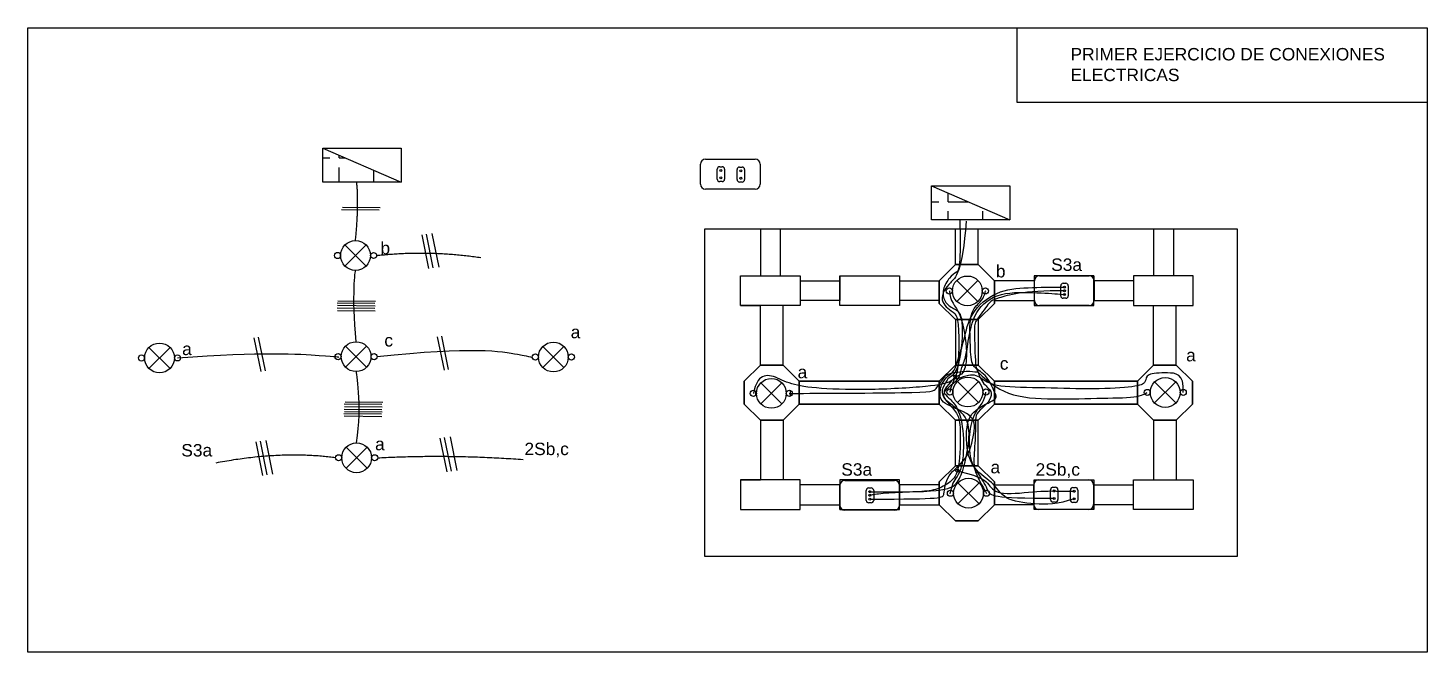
# Model space of a CAD drawing. Header units: millimetres. Extents: x 2610 to 2898, y 1405 to 1724.
# Drawn here: x 2612.7 to 2894.1, y 1597.9 to 1723.5 of the extents above; entities that cross this region are included whole.
import ezdxf

# ---------------------------------------------------------------- set-up
doc = ezdxf.new("R2010")
doc.units = ezdxf.units.MM
for name, color, linetype in [('comun', 82, 'Continuous'), ('linea 1', 50, 'Continuous'), ('linea2', 10, 'Continuous')]:
    doc.layers.add(name, color=color, linetype=linetype)
doc.styles.get("Standard").update_dxf_attribs({"font": 'arial.ttf'})
pattern_1 = [(45, (451.2335, -298.674), (-4.490128, 4.490128), []), (45, (455.7236, -298.674), (-4.490128, 4.490128), [7.9375, -1.5875, 0, -1.5875])]
pattern_2 = [(0, (0, 0), (0, 6.985), [5.08, -1.905]), (90, (0, 0), (-6.985, 4e-16), [5.08, -1.905])]

# ---------------------------------------------------------------- blocks, each defined once
blk = doc.blocks.new('*U2')
for p, q in [((1, 3), (11, 3)), ((0, -2), (0, 2)), ((3.35, -1), (3.35, 1)), ((3.85, 1.5), (4.35, 1.5)), ((4.85, 1), (4.85, -1)), ((7.35, -1.08), (7.35, 0.92)), ((7.85, 1.42), (8.35, 1.42)), ((8.85, 0.92), (8.85, -1.08)), ((12, 2), (12, -2)), ((4.35, -1.5), (3.85, -1.5)), ((8.35, -1.58), (7.85, -1.58)), ((11, -3), (1, -3))]:
    blk.add_line(p, q)
for centre in [(4.09, 0.74), (8.1, 0.67), (4.09, -0.76), (4.1, -0.75), (8.1, -0.83)]:
    blk.add_circle(centre, 0.2)
for centre, radius, start, end in [((1, 2), 1, 90, 180), ((11, 2), 1, 0, 90), ((3.85, 1), 0.5, 90, 180), ((4.35, 1), 0.5, 0, 90), ((7.85, 0.92), 0.5, 90, 180), ((8.35, 0.92), 0.5, 0, 90), ((1, -2), 1, 180, 270), ((3.85, -1), 0.5, 180, 270), ((4.35, -1), 0.5, 270, 0), ((7.85, -1.08), 0.5, 180, 270), ((8.35, -1.08), 0.5, 270, 0), ((11, -2), 1, 270, 0)]:
    blk.add_arc(centre, radius, start, end)
blk = doc.blocks.new('*U3')
for p, q in [((1, 3), (11, 3)), ((0, -2), (0, 2)), ((5.3, -1.03), (5.3, 0.97)), ((5.8, 1.47), (6.3, 1.47)), ((6.8, 0.97), (6.8, -1.03)), ((12, 2), (12, -2)), ((6.3, -1.53), (5.8, -1.53)), ((11, -3), (1, -3))]:
    blk.add_line(p, q)
for centre in [(6.04, -0.01), (6.05, 0.72), (6.05, -0.78)]:
    blk.add_circle(centre, 0.2)
for centre, radius, start, end in [((1, 2), 1, 90, 180), ((11, 2), 1, 0, 90), ((5.8, 0.97), 0.5, 90, 180), ((6.3, 0.97), 0.5, 0, 90), ((1, -2), 1, 180, 270), ((5.8, -1.03), 0.5, 180, 270), ((6.3, -1.03), 0.5, 270, 0), ((11, -2), 1, 270, 0)]:
    blk.add_arc(centre, radius, start, end)
blk = doc.blocks.new('luminarias')
for p, q in [((2.12, -2.12), (-2.12, 2.12)), ((2.12, 2.12), (-2.12, -2.12))]:
    blk.add_line(p, q)
for centre, radius in [((0, 0), 3), ((-3.62, 0), 0.62), ((3.62, 0), 0.616)]:
    blk.add_circle(centre, radius)

msp = doc.modelspace()

# ---------------------------------------------------------------- hatches: boundary and pattern name
h = msp.add_hatch()
h.set_pattern_fill('ANGLE', color=256)
h.set_pattern_definition(pattern_2)
h.paths.add_polyline_path([(2671.97, 1699.32), (2671.97, 1692.49), (2687.74, 1692.49)])
h = msp.add_hatch()
h.set_pattern_fill('ANSI36', color=256)
h.set_pattern_definition([(45, (452.0578, -297.084), (1.683798, 6.173926), [7.9375, -1.5875, 0, -1.5875])])
h.paths.add_polyline_path([(2686.31, 1694.25, 1), (2686.71, 1694.25, 1)])
h.paths.add_polyline_path([(2686.71, 1692.75, 1), (2686.31, 1692.75, 1)])
h = msp.add_hatch()
h.set_pattern_fill('ANSI35', color=256)
h.set_pattern_definition(pattern_1)
edge = h.paths.add_edge_path()
edge.add_arc((2685.14, 1684.22), 0.2, 0, 360)
edge = h.paths.add_edge_path()
edge.add_arc((2685.14, 1682.72), 0.2, 0, 360)
edge = h.paths.add_edge_path()
edge.add_arc((2688.14, 1684.22), 0.2, 0, 360)
edge = h.paths.add_edge_path()
edge.add_arc((2688.14, 1682.72), 0.2, 0, 360)
edge = h.paths.add_edge_path()
edge.add_arc((2700.4, 1684.08), 0.2, 0, 360)
edge = h.paths.add_edge_path()
edge.add_arc((2700.38, 1683.35), 0.2, 0, 360)
edge = h.paths.add_edge_path()
edge.add_arc((2700.4, 1682.58), 0.2, 0, 360)
edge = h.paths.add_edge_path()
edge.add_arc((2702.03, 1690.8), 0.2, 0, 360)
edge = h.paths.add_edge_path()
edge.add_arc((2702.03, 1692.3), 0.2, 0, 360)
h = msp.add_hatch()
h.set_pattern_fill('ANGLE', color=256)
h.set_pattern_definition([(0, (-3.225, 144.835), (0, 6.985), [5.08, -1.905]), (90, (-3.225, 144.835), (-6.985, 4e-16), [5.08, -1.905])])
h.paths.add_polyline_path([(2794.4, 1691.73), (2794.4, 1684.91), (2810.17, 1684.91)])
h = msp.add_hatch()
h.set_pattern_fill('ANSI35', color=256)
h.set_pattern_definition(pattern_1)
edge = h.paths.add_edge_path()
edge.add_arc((2698.02, 1690.87), 0.2, 0, 360)
at = {"layer": 'comun'}
h = msp.add_hatch(dxfattribs=at)
h.set_pattern_fill('ANGLE', color=256)
h.set_pattern_definition(pattern_2)
h.paths.add_polyline_path([(2781.83, 1630.17, 1), (2782.23, 1630.17, 1)])
h.paths.add_polyline_path([(2781.83, 1628.67, 1), (2782.23, 1628.67, 1)])
edge = h.paths.add_edge_path()
edge.add_spline(control_points=[(2820.97, 1669.89), (2821.3, 1669.86), (2821.3, 1669.86), (2821.17, 1669.86)], knot_values=[14.33295, 14.33295, 14.33295, 14.33295, 15, 15, 15, 15], degree=3, periodic=0)
edge.add_arc((2821.17, 1669.86), 0.2, 173.0176, 180)
edge.add_arc((2821.17, 1669.86), 0.2, 180, 360)
edge.add_arc((2821.17, 1669.86), 0.2, 0, 173.0176)
h.paths.add_polyline_path([(2820.97, 1671.36, 1), (2821.37, 1671.36, 1)])
at = {"layer": 'linea 1'}
h = msp.add_hatch(dxfattribs=at)
h.set_pattern_fill('ANGLE', color=256)
h.set_pattern_definition(pattern_2)
h.paths.add_polyline_path([(2782.21, 1629.45, 1), (2781.81, 1629.45, 1)])
edge = h.paths.add_edge_path()
edge.add_spline(control_points=[(2806.07, 1629.86), (2805.94, 1630), (2805.86, 1630.18), (2805.77, 1630.38), (2805.76, 1630.41)], knot_values=[0.82373, 0.82373, 0.82373, 0.82373, 1, 1.030452, 1.030452, 1.030452, 1.030452], degree=3, periodic=0)
edge.add_arc((2805.45, 1629.87), 0.616, 59.984, 119.6871)
edge.add_spline(control_points=[(2805.15, 1630.41), (2805.45, 1629.87), (2805.46, 1629.87), (2805.56, 1629.8)], knot_values=[9.104594, 9.104594, 9.104594, 9.104594, 10, 10, 10, 10], degree=3, periodic=0)
edge.add_arc((2805.45, 1629.87), 0.616, 119.6871, 180)
edge.add_arc((2805.45, 1629.87), 0.616, 180, 358.8799)
edge = h.paths.add_edge_path()
edge.add_spline(control_points=[(2819.27, 1630.31), (2819.14, 1630.32), (2819, 1630.32), (2818.87, 1630.32)], knot_values=[3.535192, 3.535192, 3.535192, 3.535192, 3.592073, 3.592073, 3.592073, 3.592073], degree=3, periodic=0)
edge.add_arc((2819.07, 1630.32), 0.2, 180.7233, 358.3487)
h.paths.add_polyline_path([(2818.87, 1630.32, 1), (2819.27, 1630.32, 1)])
h.paths.add_polyline_path([(2818.89, 1628.82, 1), (2819.29, 1628.82, 1)])
h.paths.add_polyline_path([(2823.29, 1628.75, 1), (2822.89, 1628.75, 1)])
h.paths.add_polyline_path([(2823.29, 1630.25, 1), (2822.89, 1630.25, 1)])
edge = h.paths.add_edge_path()
edge.add_spline(control_points=[(2799.51, 1634.12), (2799.57, 1634.3), (2799.62, 1634.49), (2799.67, 1634.7)], knot_values=[14.14401, 14.14401, 14.14401, 14.14401, 14.273932, 14.273932, 14.273932, 14.273932], degree=3, periodic=0)
edge.add_arc((2799.6, 1634.41), 0.3, 75.2433, 180)
edge.add_arc((2799.6, 1634.41), 0.3, 180, 252.8127)
edge = h.paths.add_edge_path()
edge.add_spline(control_points=[(2799.67, 1634.7), (2799.62, 1634.49), (2799.57, 1634.3), (2799.51, 1634.12)], knot_values=[14.14401, 14.14401, 14.14401, 14.14401, 14.273932, 14.273932, 14.273932, 14.273932], degree=3, periodic=0)
edge.add_spline(control_points=[(2799.6, 1634.41), (2799.89, 1634.33)], knot_values=[0.402835, 0.402835, 1, 1], degree=1, periodic=0)
edge.add_arc((2799.6, 1634.41), 0.3, 344.0986, 360)
edge.add_arc((2799.6, 1634.41), 0.3, 0, 75.2433)
edge = h.paths.add_edge_path()
edge.add_spline(control_points=[(2799.89, 1634.33), (2799.6, 1634.41)], knot_values=[0.402835, 0.402835, 1, 1], degree=1, periodic=0)
edge.add_spline(control_points=[(2799.67, 1634.7), (2799.62, 1634.49), (2799.57, 1634.3), (2799.51, 1634.12)], knot_values=[14.14401, 14.14401, 14.14401, 14.14401, 14.273932, 14.273932, 14.273932, 14.273932], degree=3, periodic=0)
edge.add_arc((2799.6, 1634.41), 0.3, 252.8127, 344.0986)
h.paths.add_polyline_path([(2804.72, 1650.24, 1), (2805.95, 1650.24, 1)])
edge = h.paths.add_edge_path()
edge.add_arc((2837.79, 1650.15), 0.62, 0, 180)
edge.add_arc((2837.79, 1650.15), 0.62, 180, 212.3924)
edge.add_spline(control_points=[(2837.27, 1649.82), (2837.63, 1650), (2837.79, 1650.15), (2837.79, 1650.15)], knot_values=[10.476114, 10.476114, 10.476114, 10.476114, 11, 11, 11, 11], degree=3, periodic=0)
edge.add_arc((2837.79, 1650.15), 0.62, 212.3924, 360)
h.paths.add_polyline_path([(2765.19, 1649.97, 1), (2766.42, 1649.97, 1)])
edge = h.paths.add_edge_path()
edge.add_arc((2805.23, 1670.59), 0.616, 180, 259.3063)
edge.add_spline(control_points=[(2805.11, 1669.99), (2805.16, 1670.15), (2805.23, 1670.59), (2805.23, 1670.59), (2805.3, 1670.63)], knot_values=[14.531559, 14.531559, 14.531559, 14.531559, 15, 16, 16, 16, 16], degree=3, periodic=0)
edge.add_arc((2805.23, 1670.59), 0.616, 259.3063, 360)
edge.add_arc((2805.23, 1670.59), 0.616, 0, 180)
h.paths.add_polyline_path([(2821.35, 1670.64, 1), (2820.95, 1670.64, 1)])
h = msp.add_hatch(dxfattribs=at)
h.set_pattern_fill('ANGLE', color=256)
h.set_pattern_definition(pattern_2)
edge = h.paths.add_edge_path()
edge.add_spline(control_points=[(2819.27, 1630.31), (2819.14, 1630.32), (2819, 1630.32), (2818.87, 1630.32)], knot_values=[3.535192, 3.535192, 3.535192, 3.535192, 3.592073, 3.592073, 3.592073, 3.592073], degree=3, periodic=0)
edge.add_arc((2819.07, 1630.32), 0.2, 180.7233, 358.3487)
at = {"layer": 'linea2'}
h = msp.add_hatch(dxfattribs=at)
h.set_pattern_fill('ANGLE', color=1)
h.set_pattern_definition(pattern_2)
edge = h.paths.add_edge_path()
edge.add_arc((2797.99, 1670.59), 0.62, 0, 180)
edge.add_arc((2797.99, 1670.59), 0.62, 180, 274.9179)
edge.add_spline(control_points=[(2798.05, 1669.97), (2797.99, 1670.34), (2797.99, 1670.59), (2797.99, 1670.59)], knot_values=[15.475948, 15.475948, 15.475948, 15.475948, 16, 16, 16, 16], degree=3, periodic=0)
edge.add_arc((2797.99, 1670.59), 0.62, 274.9179, 360)
h = msp.add_hatch(dxfattribs=at)
h.set_pattern_fill('ANGLE', color=256)
h.set_pattern_definition(pattern_2)
h.paths.add_polyline_path([(2798.72, 1650.24, 1), (2797.48, 1650.24, 1)])
edge = h.paths.add_edge_path()
edge.add_spline(control_points=[(2799.21, 1653.34), (2799.26, 1653.42), (2799.3, 1653.51), (2799.34, 1653.61)], knot_values=[8.298858, 8.298858, 8.298858, 8.298858, 8.416958, 8.416958, 8.416958, 8.416958], degree=3, periodic=0)
edge.add_arc((2799.21, 1653.34), 0.3, 64.8747, 180)
edge.add_arc((2799.21, 1653.34), 0.3, 180, 228.0551)
edge.add_spline(control_points=[(2799.01, 1653.12), (2799.07, 1653.19), (2799.14, 1653.26), (2799.21, 1653.34)], knot_values=[0, 0, 0, 0, 0.029545, 0.029545, 0.029545, 0.029545], degree=3, periodic=0)
edge.add_spline(control_points=[(2799.21, 1653.34), (2799.21, 1653.34), (2799.21, 1653.34), (2799.21, 1653.34)], knot_values=[9.999998, 9.999998, 9.999998, 9.999998, 10, 10, 10, 10], degree=3, periodic=0)
h.paths.add_polyline_path([(2798.61, 1670.59, 1), (2797.37, 1670.59, 1)])
at = {"layer": 'linea2', "true_color": 0xf4ee51}
h = msp.add_hatch(dxfattribs=at)
h.set_pattern_fill('ANGLE', color=41)
h.set_pattern_definition(pattern_2)
edge = h.paths.add_edge_path()
edge.add_spline(control_points=[(2805.19, 1671.21), (2805.24, 1670.76), (2805.26, 1670.57), (2805.29, 1670.1), (2805.29, 1669.98)], knot_values=[12.759264, 12.759264, 12.759264, 12.759264, 13.632732, 13.873468, 13.873468, 13.873468, 13.873468], degree=3, periodic=0)
edge.add_arc((2805.23, 1670.59), 0.616, 275.9504, 360)
edge.add_arc((2805.23, 1670.59), 0.616, 0, 93.9826)
edge = h.paths.add_edge_path()
edge.add_spline(control_points=[(2805.29, 1669.98), (2805.29, 1670.1), (2805.26, 1670.57), (2805.24, 1670.76), (2805.19, 1671.21)], knot_values=[12.759264, 12.759264, 12.759264, 12.759264, 13, 13.873468, 13.873468, 13.873468, 13.873468], degree=3, periodic=0)
edge.add_arc((2805.23, 1670.59), 0.616, 93.9826, 180)
edge.add_arc((2805.23, 1670.59), 0.616, 180, 275.9504)
at = {"layer": 'linea2'}
h = msp.add_hatch(dxfattribs=at)
h.set_pattern_fill('ANGLE', color=256)
h.set_pattern_definition(pattern_2)
edge = h.paths.add_edge_path(flags=16)
edge.add_spline(control_points=[(2799.21, 1653.34), (2799.26, 1653.42), (2799.3, 1653.51), (2799.34, 1653.61)], knot_values=[8.298858, 8.298858, 8.298858, 8.298858, 8.416958, 8.416958, 8.416958, 8.416958], degree=3, periodic=0)
edge.add_arc((2799.21, 1653.34), 0.3, 64.8747, 180)
edge.add_arc((2799.21, 1653.34), 0.3, 180, 228.0551)
edge.add_spline(control_points=[(2799.01, 1653.12), (2799.07, 1653.19), (2799.14, 1653.26), (2799.21, 1653.34)], knot_values=[0, 0, 0, 0, 0.029545, 0.029545, 0.029545, 0.029545], degree=3, periodic=0)
edge.add_spline(control_points=[(2799.21, 1653.34), (2799.21, 1653.34), (2799.21, 1653.34), (2799.21, 1653.34)], knot_values=[9.999998, 9.999998, 9.999998, 9.999998, 10, 10, 10, 10], degree=3, periodic=0)
edge = h.paths.add_edge_path(flags=16)
edge.add_spline(control_points=[(2799.12, 1653.12), (2799.13, 1653.18), (2799.16, 1653.26), (2799.21, 1653.34)], knot_values=[9.920447, 9.920447, 9.920447, 9.920447, 9.999998, 9.999998, 9.999998, 9.999998], degree=3, periodic=0)
edge.add_spline(control_points=[(2799.21, 1653.34), (2799.16, 1653.25), (2799.11, 1653.17), (2799.05, 1653.09)], knot_values=[8.416958, 8.416958, 8.416958, 8.416958, 8.542651, 8.542651, 8.542651, 8.542651], degree=3, periodic=0)
edge.add_arc((2799.21, 1653.34), 0.3, 237.5174, 245.9748)
edge.add_spline(control_points=[(2799.09, 1653.07), (2799.1, 1653.09), (2799.11, 1653.11), (2799.12, 1653.12)], knot_values=[4.72897, 4.72897, 4.72897, 4.72897, 4.789699, 4.789699, 4.789699, 4.789699], degree=3, periodic=0)
edge = h.paths.add_edge_path(flags=17)
edge.add_spline(control_points=[(2799.05, 1653.09), (2799.11, 1653.17), (2799.16, 1653.25), (2799.21, 1653.34)], knot_values=[8.416962, 8.416962, 8.416962, 8.416962, 8.542651, 8.542651, 8.542651, 8.542651], degree=3, periodic=0)
edge.add_spline(control_points=[(2799.21, 1653.34), (2799.14, 1653.26), (2799.07, 1653.19), (2799.01, 1653.12)], knot_values=[0, 0, 0, 0, 0.029545, 0.029545, 0.029545, 0.029545], degree=3, periodic=0)
edge.add_arc((2799.21, 1653.34), 0.3, 228.0551, 237.5174)
h.paths.add_polyline_path([(2799.51, 1653.34, 1), (2798.91, 1653.34, 1)])
edge = h.paths.add_edge_path(flags=16)
edge.add_spline(control_points=[(2799.09, 1653.07), (2799.1, 1653.09), (2799.11, 1653.11), (2799.12, 1653.12)], knot_values=[4.72897, 4.72897, 4.72897, 4.72897, 4.789699, 4.789699, 4.789699, 4.789699], degree=3, periodic=0)
edge.add_spline(control_points=[(2799.12, 1653.12), (2799.13, 1653.18), (2799.16, 1653.26), (2799.21, 1653.34)], knot_values=[9.920447, 9.920447, 9.920447, 9.920447, 9.999998, 9.999998, 9.999998, 9.999998], degree=3, periodic=0)
edge.add_spline(control_points=[(2799.21, 1653.34), (2799.16, 1653.25), (2799.11, 1653.17), (2799.05, 1653.09)], knot_values=[8.416958, 8.416958, 8.416958, 8.416958, 8.542651, 8.542651, 8.542651, 8.542651], degree=3, periodic=0)
edge.add_arc((2799.21, 1653.34), 0.3, 237.5174, 245.9748)
edge = h.paths.add_edge_path()
edge.add_arc((2758.57, 1649.97), 0.62, 0, 76.5651)
edge.add_spline(control_points=[(2758.71, 1650.58), (2758.61, 1650.22), (2758.57, 1649.97), (2758.57, 1649.97)], knot_values=[15.613273, 15.613273, 15.613273, 15.613273, 16, 16, 16, 16], degree=3, periodic=0)
edge.add_arc((2758.57, 1649.97), 0.62, 76.5651, 180)
edge.add_arc((2758.57, 1649.97), 0.62, 180, 360)
edge = h.paths.add_edge_path()
edge.add_arc((2798.22, 1629.87), 0.62, 0, 84.0195)
edge.add_spline(control_points=[(2798.28, 1630.49), (2798.19, 1630.1), (2798.13, 1629.81), (2798.06, 1629.76)], knot_values=[6.512041, 6.512041, 6.512041, 6.512041, 7, 7, 7, 7], degree=3, periodic=0)
edge.add_arc((2798.22, 1629.87), 0.62, 84.0195, 180)
edge.add_arc((2798.22, 1629.87), 0.62, 180, 360)
h.paths.add_polyline_path([(2845.64, 1650.15, 1), (2844.41, 1650.15, 1)])
h = msp.add_hatch(dxfattribs=at)
h.set_pattern_fill('ANGLE', color=2)
h.set_pattern_definition(pattern_2)
h.paths.add_polyline_path([(2757.95, 1649.97, 1), (2759.19, 1649.97, 1)], flags=17)
edge = h.paths.add_edge_path(flags=17)
edge.add_arc((2758.57, 1649.97), 0.62, 0, 100.5132)
edge.add_spline(control_points=[(2758.45, 1650.58), (2758.48, 1650.25), (2758.55, 1650.04), (2758.54, 1650.1)], knot_values=[9.526586, 9.526586, 9.526586, 9.526586, 10, 10, 10, 10], degree=3, periodic=0)
edge.add_arc((2758.57, 1649.97), 0.62, 100.5132, 180)
edge.add_arc((2758.57, 1649.97), 0.62, 180, 360)
h = msp.add_hatch(dxfattribs=at)
h.set_pattern_fill('ANGLE', color=2)
h.set_pattern_definition(pattern_2)
edge = h.paths.add_edge_path()
edge.add_arc((2805.34, 1650.24), 0.616, 0, 96.8562)
edge.add_spline(control_points=[(2805.26, 1650.85), (2805.28, 1650.66), (2805.3, 1650.25), (2805.31, 1649.84), (2805.3, 1649.62)], knot_values=[5.729954, 5.729954, 5.729954, 5.729954, 5.940014, 6.21006, 6.21006, 6.21006, 6.21006], degree=3, periodic=0)
edge.add_arc((2805.34, 1650.24), 0.616, 266.6486, 360)
edge = h.paths.add_edge_path()
edge.add_spline(control_points=[(2805.3, 1649.62), (2805.31, 1649.84), (2805.3, 1650.25), (2805.28, 1650.66), (2805.26, 1650.85)], knot_values=[5.729954, 5.729954, 5.729954, 5.729954, 6, 6.21006, 6.21006, 6.21006, 6.21006], degree=3, periodic=0)
edge.add_arc((2805.34, 1650.24), 0.616, 96.8562, 180)
edge.add_arc((2805.34, 1650.24), 0.616, 180, 266.6486)
h.paths.add_polyline_path([(2806.07, 1629.87, 1), (2804.84, 1629.87, 1)])

# ---------------------------------------------------------------- linework, layer by layer
for p, q in [((2671.97, 1699.32), (2687.74, 1692.49)), ((2794.4, 1691.73), (2810.17, 1684.91)), ((2675.74, 1687), (2683.32, 1686.93)), ((2675.92, 1687.42), (2683.5, 1687.35)), ((2748.83, 1683.11), (2855.92, 1683.11)), ((2748.83, 1617.11), (2748.83, 1683.11)), ((2748.83, 1683.11), (2756.83, 1683.11)), ((2756.83, 1683.11), (2760.83, 1683.11)), ((2759.97, 1683.11), (2759.97, 1673.65)), ((2763.97, 1683.11), (2763.97, 1673.65)), ((2776.83, 1683.11), (2780.83, 1683.11)), ((2799.22, 1675.9), (2799.22, 1683.11)), ((2803.81, 1675.9), (2803.81, 1683.11)), ((2839.06, 1683.11), (2839.06, 1673.65)), ((2843.06, 1683.11), (2843.06, 1673.65)), ((2855.92, 1683.11), (2855.92, 1617.11)), ((2691.86, 1681.89), (2693.23, 1675.13)), ((2692.73, 1682.02), (2694.09, 1675.27)), ((2693.91, 1682.16), (2695.27, 1675.4)), ((2755.97, 1673.65), (2767.97, 1673.65)), ((2755.97, 1667.65), (2755.97, 1673.65)), ((2755.97, 1673.65), (2759.97, 1673.65)), ((2767.97, 1673.65), (2767.97, 1667.65)), ((2767.97, 1673.65), (2767.97, 1672.65)), ((2767.97, 1672.65), (2775.97, 1672.65)), ((2775.97, 1673.65), (2787.97, 1673.65)), ((2775.97, 1667.65), (2775.97, 1673.65)), ((2775.97, 1673.65), (2775.97, 1672.65)), ((2775.97, 1673.65), (2779.97, 1673.65)), ((2775.97, 1672.65), (2775.97, 1668.65)), ((2787.97, 1673.65), (2787.97, 1667.65)), ((2787.97, 1673.65), (2787.97, 1672.65)), ((2787.97, 1672.65), (2795.97, 1672.65)), ((2795.97, 1672.65), (2795.97, 1668.65)), ((2827.06, 1673.65), (2815.06, 1673.65)), ((2815.06, 1673.65), (2815.06, 1667.65)), ((2815.06, 1673.65), (2815.06, 1672.65)), ((2827.06, 1673.65), (2823.06, 1673.65)), ((2827.06, 1667.65), (2827.06, 1673.65)), ((2827.06, 1673.65), (2827.06, 1672.65)), ((2835.06, 1672.65), (2827.06, 1672.65)), ((2827.06, 1672.65), (2827.06, 1668.65)), ((2847.06, 1673.65), (2835.06, 1673.65)), ((2835.06, 1673.65), (2835.06, 1667.65)), ((2835.06, 1673.65), (2835.06, 1672.65)), ((2847.06, 1673.65), (2843.06, 1673.65)), ((2847.06, 1667.65), (2847.06, 1673.65)), ((2674.83, 1668.19), (2682.41, 1668.11)), ((2674.85, 1667.17), (2682.43, 1667.1)), ((2674.9, 1667.69), (2682.48, 1667.62)), ((2674.92, 1666.68), (2682.5, 1666.6)), ((2675.01, 1668.61), (2682.59, 1668.53)), ((2767.97, 1667.65), (2755.97, 1667.65)), ((2755.97, 1667.65), (2759.97, 1667.65)), ((2759.97, 1655.65), (2759.97, 1667.65)), ((2764.56, 1655.65), (2764.56, 1667.65)), ((2775.97, 1668.65), (2767.97, 1668.65)), ((2787.97, 1667.65), (2775.97, 1667.65)), ((2795.97, 1668.65), (2787.97, 1668.65)), ((2815.06, 1667.65), (2827.06, 1667.65)), ((2827.06, 1668.65), (2835.06, 1668.65)), ((2835.06, 1667.65), (2847.06, 1667.65)), ((2835.06, 1667.65), (2839.06, 1667.65)), ((2839.06, 1655.65), (2839.06, 1667.65)), ((2843.65, 1655.65), (2843.65, 1667.65)), ((2658.11, 1661.13), (2659.47, 1654.38)), ((2658.97, 1661.27), (2660.33, 1654.51)), ((2694.98, 1661.37), (2696.34, 1654.61)), ((2695.84, 1661.51), (2697.2, 1654.75)), ((2795.97, 1652.4), (2795.97, 1647.81)), ((2795.97, 1647.81), (2795.97, 1652.4)), ((2835.81, 1650.11), (2835.81, 1652.41)), ((2835.81, 1652.4), (2835.81, 1650.1)), ((2835.81, 1647.81), (2835.81, 1650.11)), ((2835.81, 1650.1), (2835.81, 1647.81)), ((2676.27, 1647.84), (2683.84, 1647.77)), ((2676.28, 1646.82), (2683.86, 1646.75)), ((2676.34, 1647.35), (2683.91, 1647.27)), ((2676.45, 1648.26), (2684.02, 1648.19)), ((2676.17, 1645.91), (2683.75, 1645.83)), ((2676.24, 1645.42), (2683.82, 1645.34)), ((2676.35, 1646.33), (2683.93, 1646.26)), ((2759.97, 1644.56), (2759.97, 1632.56)), ((2764.56, 1644.56), (2764.56, 1632.56)), ((2839.06, 1644.56), (2839.06, 1632.56)), ((2843.65, 1644.57), (2843.65, 1632.57)), ((2695.52, 1640.92), (2696.89, 1634.16)), ((2696.39, 1641.06), (2697.75, 1634.3)), ((2697.57, 1641.19), (2698.93, 1634.44)), ((2658.46, 1640.19), (2659.83, 1633.44)), ((2659.33, 1640.33), (2660.69, 1633.57)), ((2660.51, 1640.47), (2661.87, 1633.71)), ((2767.97, 1632.56), (2755.97, 1632.56)), ((2755.97, 1632.56), (2755.97, 1626.56)), ((2755.97, 1632.56), (2759.97, 1632.56)), ((2767.97, 1626.56), (2767.97, 1632.56)), ((2787.97, 1632.56), (2775.97, 1632.56)), ((2775.97, 1632.56), (2775.97, 1626.56)), ((2787.97, 1626.56), (2787.97, 1632.56)), ((2815.06, 1626.56), (2815.06, 1632.56)), ((2815.06, 1632.56), (2827.06, 1632.56)), ((2827.06, 1632.56), (2827.06, 1626.56)), ((2835.06, 1626.56), (2835.06, 1632.56)), ((2835.06, 1632.56), (2847.06, 1632.56)), ((2835.06, 1632.56), (2839.06, 1632.56)), ((2847.06, 1632.56), (2847.06, 1626.56)), ((2775.97, 1631.56), (2767.97, 1631.56)), ((2775.97, 1627.56), (2775.97, 1631.56)), ((2795.97, 1627.56), (2795.97, 1631.56)), ((2807.06, 1627.56), (2807.06, 1631.56)), ((2827.06, 1627.56), (2827.06, 1631.56)), ((2827.06, 1631.56), (2835.06, 1631.56)), ((2767.97, 1626.56), (2767.97, 1627.56)), ((2767.97, 1627.56), (2775.97, 1627.56)), ((2775.97, 1626.57), (2775.97, 1627.57)), ((2787.97, 1626.56), (2787.97, 1627.56)), ((2815.06, 1626.56), (2815.06, 1627.56)), ((2827.06, 1626.57), (2827.06, 1627.57)), ((2835.06, 1627.56), (2827.06, 1627.56)), ((2835.06, 1626.56), (2835.06, 1627.56)), ((2755.97, 1626.56), (2767.97, 1626.56)), ((2755.97, 1626.56), (2759.97, 1626.56)), ((2775.97, 1626.57), (2779.97, 1626.57)), ((2775.97, 1626.56), (2787.97, 1626.56)), ((2827.06, 1626.56), (2815.06, 1626.56)), ((2827.06, 1626.57), (2823.06, 1626.57)), ((2847.06, 1626.56), (2835.06, 1626.56)), ((2847.06, 1626.56), (2843.06, 1626.56)), ((2855.92, 1617.11), (2748.83, 1617.11))]:
    msp.add_line(p, q)
at = {"color": 6}
for p, q in [((2799.22, 1675.9), (2799.22, 1683.11)), ((2803.81, 1675.9), (2803.81, 1683.11)), ((2815.06, 1672.65), (2807.06, 1672.65)), ((2807.06, 1668.65), (2815.06, 1668.65)), ((2799.22, 1664.81), (2799.22, 1655.65)), ((2803.81, 1664.81), (2803.81, 1655.65)), ((2767.81, 1652.4), (2795.97, 1652.4)), ((2795.97, 1652.4), (2767.81, 1652.4)), ((2835.81, 1652.41), (2807.06, 1652.4)), ((2807.06, 1652.4), (2835.81, 1652.4)), ((2795.97, 1647.81), (2767.81, 1647.81)), ((2767.81, 1647.81), (2795.97, 1647.81)), ((2835.81, 1647.81), (2807.06, 1647.81)), ((2807.06, 1647.81), (2835.81, 1647.81)), ((2799.22, 1635.4), (2799.22, 1644.56)), ((2803.81, 1635.4), (2803.81, 1644.56)), ((2795.97, 1631.56), (2787.97, 1631.56)), ((2807.06, 1631.56), (2815.06, 1631.56)), ((2787.97, 1627.56), (2795.97, 1627.56)), ((2815.06, 1627.56), (2807.06, 1627.56))]:
    msp.add_line(p, q, dxfattribs=at)
for points in [[(2671.97, 1699.32), (2687.74, 1699.32), (2687.74, 1692.49), (2671.97, 1692.49)], [(2794.4, 1691.73), (2810.17, 1691.73), (2810.17, 1684.91), (2794.4, 1684.91)], [(2795.97, 1668.06), (2799.22, 1664.81), (2803.81, 1664.81), (2807.06, 1668.06), (2807.06, 1672.65), (2803.81, 1675.9), (2799.22, 1675.9), (2795.97, 1672.65)], [(2807.06, 1668.06), (2803.81, 1664.81), (2799.22, 1664.81), (2795.97, 1668.06), (2795.97, 1672.65), (2799.22, 1675.9), (2803.81, 1675.9), (2807.06, 1672.65)], [(2756.72, 1647.81), (2759.97, 1644.56), (2764.56, 1644.56), (2767.81, 1647.81), (2767.81, 1652.4), (2764.56, 1655.65), (2759.97, 1655.65), (2756.72, 1652.4)], [(2756.72, 1652.4), (2759.97, 1655.65), (2764.56, 1655.65), (2767.81, 1652.4), (2767.81, 1647.81), (2764.56, 1644.56), (2759.97, 1644.56), (2756.72, 1647.81)], [(2795.97, 1647.81), (2799.22, 1644.56), (2803.81, 1644.56), (2807.06, 1647.81), (2807.06, 1652.4), (2803.81, 1655.65), (2799.22, 1655.65), (2795.97, 1652.4)], [(2795.97, 1652.4), (2799.22, 1655.65), (2803.81, 1655.65), (2807.06, 1652.4), (2807.06, 1647.81), (2803.81, 1644.56), (2799.22, 1644.56), (2795.97, 1647.81)], [(2835.81, 1647.81), (2839.06, 1644.56), (2843.65, 1644.56), (2846.9, 1647.81), (2846.9, 1652.4), (2843.65, 1655.65), (2839.06, 1655.65), (2835.81, 1652.4)], [(2835.81, 1652.41), (2839.06, 1655.65), (2843.65, 1655.65), (2846.9, 1652.41), (2846.9, 1647.81), (2843.65, 1644.57), (2839.06, 1644.57), (2835.81, 1647.81)], [(2795.97, 1632.16), (2799.22, 1635.4), (2803.81, 1635.4), (2807.06, 1632.16), (2807.06, 1627.56), (2803.81, 1624.32), (2799.22, 1624.32), (2795.97, 1627.56)], [(2807.06, 1632.16), (2803.81, 1635.4), (2799.22, 1635.4), (2795.97, 1632.16), (2795.97, 1627.56), (2799.22, 1624.32), (2803.81, 1624.32), (2807.06, 1627.56)]]:
    msp.add_lwpolyline(points, close=True)
for points, degree in [([(2678.54, 1680.72), (2679.24, 1688.08), (2678.79, 1692.38)], 2), ([(2682.77, 1677.72), (2693.13, 1678.89), (2703.73, 1677.32)], 2), ([(2678.65, 1660.36), (2677.76, 1670.01), (2678.54, 1674.72), (2678.54, 1674.72)], 3), ([(2642.73, 1657.1), (2659.76, 1658.41), (2675.03, 1657.36), (2675.03, 1657.36), (2675.17, 1657.2)], 3), ([(2682.88, 1657.36), (2702.11, 1659.51), (2714.1, 1657.28), (2714.1, 1657.28), (2714.07, 1657.1)], 3), ([(2678.76, 1640), (2679.95, 1647.91), (2678.65, 1654.36), (2678.74, 1654.41)], 3), ([(2674.52, 1637), (2663.56, 1638.47), (2650.45, 1635.94)], 2), ([(2683, 1637), (2697.15, 1637.75), (2712.24, 1636.67)], 2)]:
    msp.add_open_spline(points, degree=degree)
at = {"layer": 'comun'}
for points in [[(2782.03, 1628.67), (2796.7, 1628.72), (2796.85, 1629.03), (2797.29, 1633.74), (2801.66, 1636.3), (2803.14, 1642.25), (2803.14, 1645.84), (2795.97, 1647.81), (2796.17, 1650.48), (2796.27, 1651.53), (2797.41, 1653.39), (2798.49, 1653.84), (2799.45, 1655.44), (2799.58, 1656.54), (2801.02, 1660.6), (2802.02, 1666.22), (2807.4, 1670.76), (2813.64, 1671.33), (2821.17, 1671.36), (2821.17, 1671.36), (2821.13, 1671.33)], [(2782.03, 1630.17), (2797.6, 1629.88), (2799.72, 1632), (2800.75, 1634.26), (2802.23, 1640.72), (2801.69, 1645.68), (2797.92, 1647.81), (2795.97, 1650.11), (2800.1, 1652.76), (2800.1, 1654.23), (2801.15, 1656.72), (2801.65, 1659.11), (2802.54, 1665.93), (2807.06, 1670.35), (2815.06, 1670.35), (2821.17, 1669.86), (2821.37, 1669.86), (2821.17, 1669.86)]]:
    msp.add_open_spline(points, degree=3, dxfattribs=at)
at = {"layer": 'linea 1'}
for p, q in [((2811.63, 1708.52), (2811.63, 1723.52)), ((2811.63, 1723.52), (2811.63, 1723.52)), ((2894.08, 1723.52), (2894.08, 1708.52)), ((2894.08, 1708.52), (2811.63, 1708.52))]:
    msp.add_line(p, q, dxfattribs=at)
msp.add_lwpolyline([(2612.65, 1723.52), (2894.08, 1723.52), (2894.08, 1597.9), (2612.65, 1597.9)], close=True, dxfattribs=at)
msp.add_circle((2799.6, 1634.41), 0.3, dxfattribs=at)
for points, degree in [([(2800.07, 1684.77), (2800.35, 1674.98), (2799.43, 1674.39), (2798.06, 1673.42), (2796.5, 1670.88), (2796.89, 1668.3), (2798.79, 1666.98), (2801.04, 1666.15), (2800.1, 1654.23), (2797.56, 1652.96), (2797.45, 1652.4), (2795.97, 1650.11), (2797.92, 1647.81), (2799.79, 1645.71), (2800.28, 1643.62), (2800.08, 1634.27), (2798.36, 1632.06), (2795.27, 1630.39), (2791.83, 1630.14), (2785.25, 1629.95), (2782.01, 1629.45), (2782.01, 1629.45), (2782.08, 1629.41)], 3), ([(2823.09, 1628.75), (2819.84, 1627.62), (2815.06, 1627.56), (2808.75, 1628.5), (2807.06, 1632.16), (2801.79, 1634.86), (2801.09, 1643.16), (2802.67, 1646.83), (2807.99, 1648.8), (2807.06, 1650.11), (2805.44, 1654.03), (2802.29, 1655.15), (2802.29, 1659.1), (2801.9, 1666.09), (2804.01, 1668.19), (2805.03, 1669.36), (2805.23, 1670.59), (2805.23, 1670.59), (2805.3, 1670.63)], 3), ([(2821.15, 1670.64), (2812.77, 1670.66), (2806.53, 1668.77), (2806.23, 1668.45), (2803.11, 1664.38), (2802.96, 1663.5), (2803.24, 1654.6), (2803.78, 1654.22), (2809.2, 1649.28), (2818.83, 1648.69), (2829.31, 1649.07), (2836.65, 1649.06), (2837.79, 1650.15), (2837.79, 1650.15)], 3), ([(2765.8, 1649.97), (2769.37, 1649.97), (2794.51, 1650.06), (2795.09, 1650.57), (2797.07, 1653.29), (2797.6, 1654.03), (2801.73, 1654.55), (2803.78, 1654.22), (2803.79, 1654.23), (2803.79, 1654.23)], 3), ([(2803.78, 1654.22), (2804.42, 1652.31), (2805.72, 1651.19), (2806.68, 1650.14), (2805.99, 1648.12), (2804.03, 1646.59), (2803.1, 1645.28), (2803.35, 1643.09), (2802.89, 1636.75), (2802.9, 1634.35), (2805.45, 1629.87), (2805.45, 1629.87), (2805.56, 1629.8)], 3), ([(2819.09, 1628.82), (2806.39, 1628.76), (2806.05, 1630.03), (2804.04, 1633.67), (2802.04, 1636.26), (2801.94, 1641.89), (2802.91, 1646.28), (2805.22, 1648.51), (2805.34, 1650.24)], 3), ([(2800.08, 1634.27), (2799.6, 1634.41)], 1), ([(2800.08, 1634.27), (2804.68, 1633.14), (2805.92, 1631.57), (2807.79, 1629.3), (2816.37, 1630.43), (2819.07, 1630.32), (2823.09, 1630.25)], 3)]:
    msp.add_open_spline(points, degree=degree, dxfattribs=at)
at = {"layer": 'linea2'}
msp.add_circle((2799.21, 1653.34), 0.3, dxfattribs=at)
for points in [[(2801.38, 1684.63), (2800.61, 1674.24), (2797.73, 1672.12), (2796.24, 1669.48), (2796.79, 1667.99), (2797.9, 1666.76), (2799.6, 1666.02), (2799.89, 1662.6), (2799.9, 1659.06), (2799.73, 1653.88), (2798.63, 1652.28), (2794.85, 1651.32), (2780.96, 1650.53), (2770.26, 1650.98), (2765.54, 1651.88), (2762.11, 1653.89), (2759.21, 1653.27), (2758.57, 1649.97), (2758.57, 1649.97)], [(2797.99, 1670.59), (2798.04, 1668.59), (2800.44, 1666.84), (2801.8, 1657.37), (2800.86, 1653.72), (2799.21, 1653.34), (2799.21, 1653.34), (2798.2, 1651.11), (2798.1, 1650.24)], [(2799.21, 1653.34), (2796.88, 1650.76), (2796.8, 1650.12), (2797.63, 1649.2), (2799.84, 1647.28), (2800.99, 1642.12), (2800.75, 1634.26), (2798.36, 1632.06), (2798.22, 1629.87), (2798.06, 1629.76)], [(2845.03, 1650.15), (2845.27, 1654.02), (2841.68, 1654.12), (2837.43, 1654.03), (2837.69, 1652.13), (2835.81, 1651.25), (2827.24, 1650.72), (2817.29, 1651.14), (2807.06, 1651.14), (2804.57, 1652.92), (2802.39, 1654.33), (2798.63, 1652.28), (2799.21, 1653.34)]]:
    msp.add_open_spline(points, degree=3, dxfattribs=at)

# ---------------------------------------------------------------- block references
for name, p in [('*U2', (2747.94, 1694.09)), ('luminarias', (2678.54, 1677.72)), ('luminarias', (2801.61, 1670.59)), ('*U3', (2815.11, 1670.65)), ('luminarias', (2639.11, 1657.1)), ('luminarias', (2678.65, 1657.36)), ('luminarias', (2718.34, 1657.28)), ('luminarias', (2762.19, 1649.97)), ('luminarias', (2801.72, 1650.24)), ('luminarias', (2841.41, 1650.15)), ('luminarias', (2678.76, 1637)), ('*U3', (2775.97, 1629.46)), ('luminarias', (2801.84, 1629.87)), ('*U2', (2814.99, 1629.58))]:
    msp.add_blockref(name, p)

# ---------------------------------------------------------------- texts
at = {"char_height": 2.5, "attachment_point": 1}
for s, width, insert in [('b', 3.7038, (2683.55, 1680.47)), ('b', 3.7038, (2807.35, 1675.81)), ('S3a', 6.5904, (2818.47, 1677.12)), ('c', 0.3533, (2684.34, 1661.89)), ('a', 0.3533, (2721.82, 1663.57)), ('a', 0.3533, (2643.66, 1660.17)), ('a', 0.3533, (2845.62, 1658.91)), ('a', 0.3533, (2767.46, 1655.51)), ('c', 0.3533, (2808.14, 1657.23)), ('S3a', 6.5904, (2643.49, 1639.77)), ('a', 0.3533, (2682.47, 1641.02)), ('2Sb,c', 6.5904, (2712.52, 1640.04)), ('S3a', 6.5904, (2776.25, 1635.9)), ('a', 0.3533, (2806.27, 1636.37)), ('2Sb,c', 6.5904, (2815.34, 1635.9))]:
    msp.add_mtext_dynamic_manual_height_columns(s, width=width, gutter_width=12.5, heights=[0], dxfattribs=dict(at, insert=insert))
at = {"layer": 'linea 1', "insert": (2822.36, 1719.49), "char_height": 2.5, "attachment_point": 1}
msp.add_mtext_dynamic_manual_height_columns('PRIMER EJERCICIO DE CONEXIONES ELECTRICAS', width=68.2594, gutter_width=12.5, heights=[0], dxfattribs=at)

doc.saveas('drawing.dxf')
